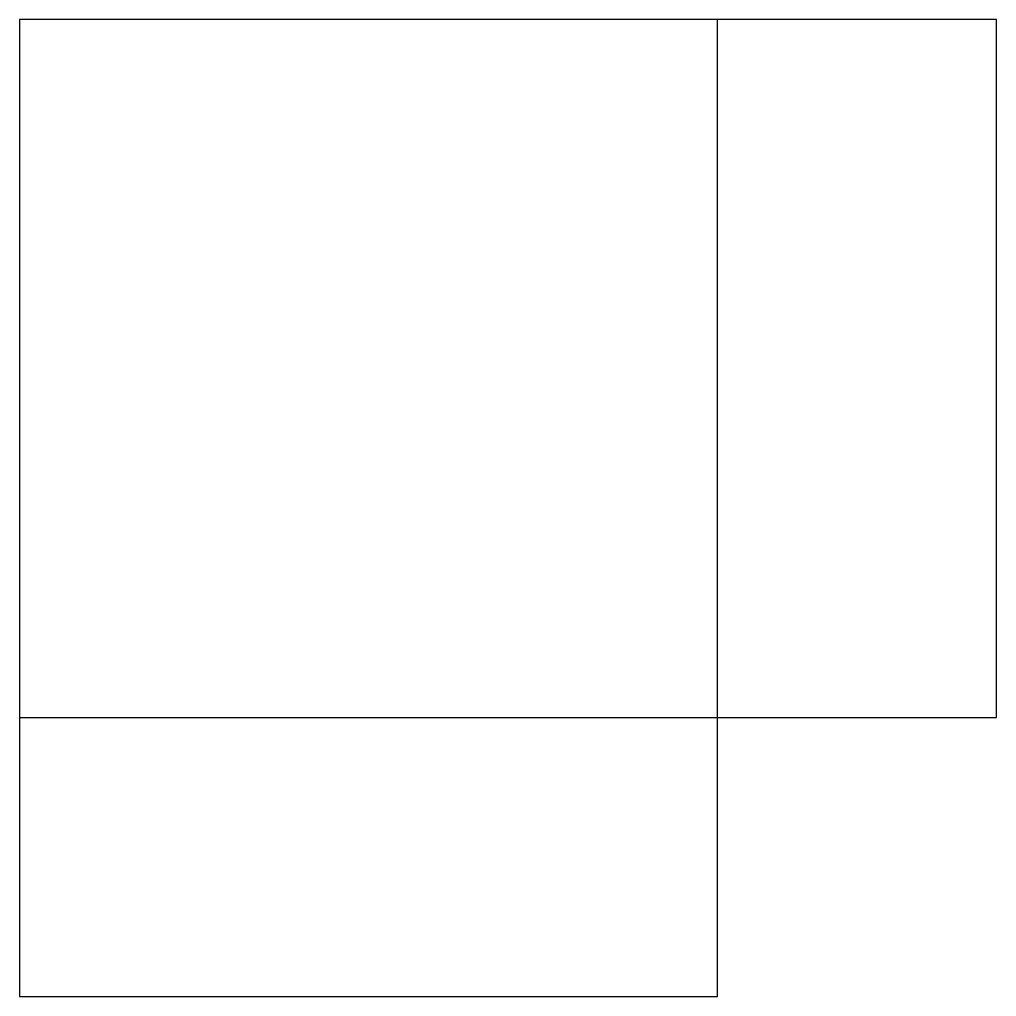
# Model space of a CAD drawing. Header units: millimetres. Extents: x 20 to 90, y 0 to 70.
import ezdxf

# ---------------------------------------------------------------- set-up
doc = ezdxf.new("R2010")
doc.units = ezdxf.units.MM
doc.layers.add('BEND', color=1, linetype='Continuous')

msp = doc.modelspace()

# ---------------------------------------------------------------- linework, layer by layer
msp.add_lwpolyline([(20, 0), (70, 0), (70, 20), (90, 20), (90, 70), (20, 70)], close=True)
at = {"layer": 'BEND'}
for p, q in [((70, 20), (70, 70)), ((20, 20), (70, 20))]:
    msp.add_line(p, q, dxfattribs=at)

doc.saveas('drawing.dxf')
